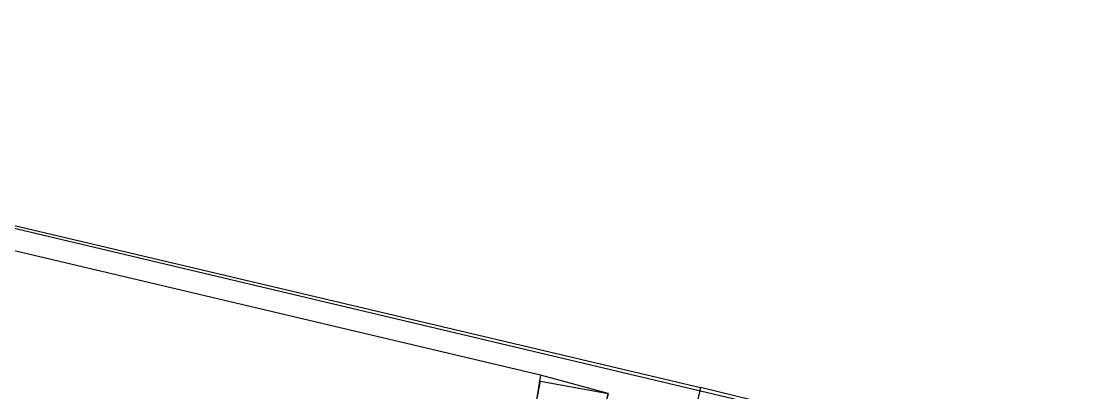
# Model space of a CAD drawing. Header units: feet. Extents: x -84 to 198, y -22 to 181.
# Drawn here: x 115.582 to 117.902, y 144.5 to 145.304 of the extents above; entities that cross this region are included whole.
import ezdxf

# ---------------------------------------------------------------- set-up
doc = ezdxf.new("R2010")
doc.units = ezdxf.units.FT
doc.layers.add('A-LINEA', color=7, linetype='CONTINUOUS')

msp = doc.modelspace()

# ---------------------------------------------------------------- linework, layer by layer
at = {"layer": 'A-LINEA'}
for p, q in [((103.4267, 147.7244), (117.0533, 144.5111)), ((116.7067, 144.5378), (108.12, 146.5644)), ((116.7067, 144.5378), (116.7067, 144.5378)), ((116.7067, 144.5378), (116.7067, 144.5378)), ((116.7067, 144.5378), (116.7067, 144.5378)), ((116.7067, 144.5244), (116.7067, 144.5244)), ((116.7067, 144.5244), (116.7067, 144.5244)), ((116.7067, 144.5244), (116.7067, 144.5244))]:
    msp.add_line(p, q, dxfattribs=at)
for points in [[(103.1067, 159.3911), (103.0667, 159.2178), (102.5733, 157.1111), (102.8667, 156.9378), (100.9867, 148.9911), (103.5867, 148.3778), (103.4267, 147.7244), (111.4267, 145.8444), (113.8133, 145.2711), (117.8667, 144.3111), (114.9067, 131.8311), (119.4533, 130.7511), (119.2933, 130.0978), (122, 129.4578), (128.0267, 128.0444), (124.1867, 111.8044), (124.44, 111.7378), (125.7867, 111.4178), (129.48, 110.5511), (135.96, 109.0178), (135.88, 108.6844), (141.96, 107.2578)], [(103.1067, 159.3911), (103.0667, 159.2178), (102.5733, 157.1111), (102.8667, 156.9378), (100.9867, 148.9911), (103.5867, 148.3778), (103.4267, 147.7244), (111.4267, 145.8444), (113.8133, 145.2711), (117.8667, 144.3111), (114.9067, 131.8311), (119.4533, 130.7511), (119.2933, 130.0978), (122, 129.4578), (128.0267, 128.0444), (124.1867, 111.8044), (124.44, 111.7378), (125.7867, 111.4178), (129.48, 110.5511), (135.96, 109.0178), (135.88, 108.6844), (141.96, 107.2578)], [(116.84, 144.3911), (116.84, 144.4044), (116.84, 144.4178), (116.84, 144.4311), (116.8533, 144.4978), (116.7067, 144.5378), (116.7067, 144.5378), (116.6933, 144.4578), (116.7067, 144.4578), (116.6933, 144.4578), (116.7067, 144.5244), (116.7067, 144.5244), (116.8533, 144.4978), (116.8533, 144.4978), (116.84, 144.4444), (116.84, 144.4444), (116.84, 144.4444), (116.84, 144.4444)], [(116.84, 144.3911), (116.84, 144.4044), (116.84, 144.4178), (116.84, 144.4311), (116.8533, 144.4978), (116.7067, 144.5378), (116.7067, 144.5378), (116.6933, 144.4578), (116.7067, 144.4578), (116.6933, 144.4578), (116.7067, 144.5244), (116.7067, 144.5244), (116.8533, 144.4978), (116.8533, 144.4978), (116.84, 144.4444), (116.84, 144.4444), (116.84, 144.4444), (116.84, 144.4444)], [(116.84, 144.3911), (116.84, 144.4044), (116.84, 144.4178), (116.84, 144.4311), (116.8533, 144.4978), (116.7067, 144.5378), (116.7067, 144.5378), (116.6933, 144.4578), (116.7067, 144.4578), (116.6933, 144.4578), (116.7067, 144.5244), (116.7067, 144.5244), (116.8533, 144.4978), (116.8533, 144.4978), (116.84, 144.4444), (116.84, 144.4444), (116.84, 144.4444), (116.84, 144.4444)], [(116.8667, 143.6978), (117.6667, 143.4978), (117.8667, 144.3111), (117.0533, 144.5111), (116.8667, 143.6978)]]:
    msp.add_lwpolyline(points, dxfattribs=at)

doc.saveas('drawing.dxf')
